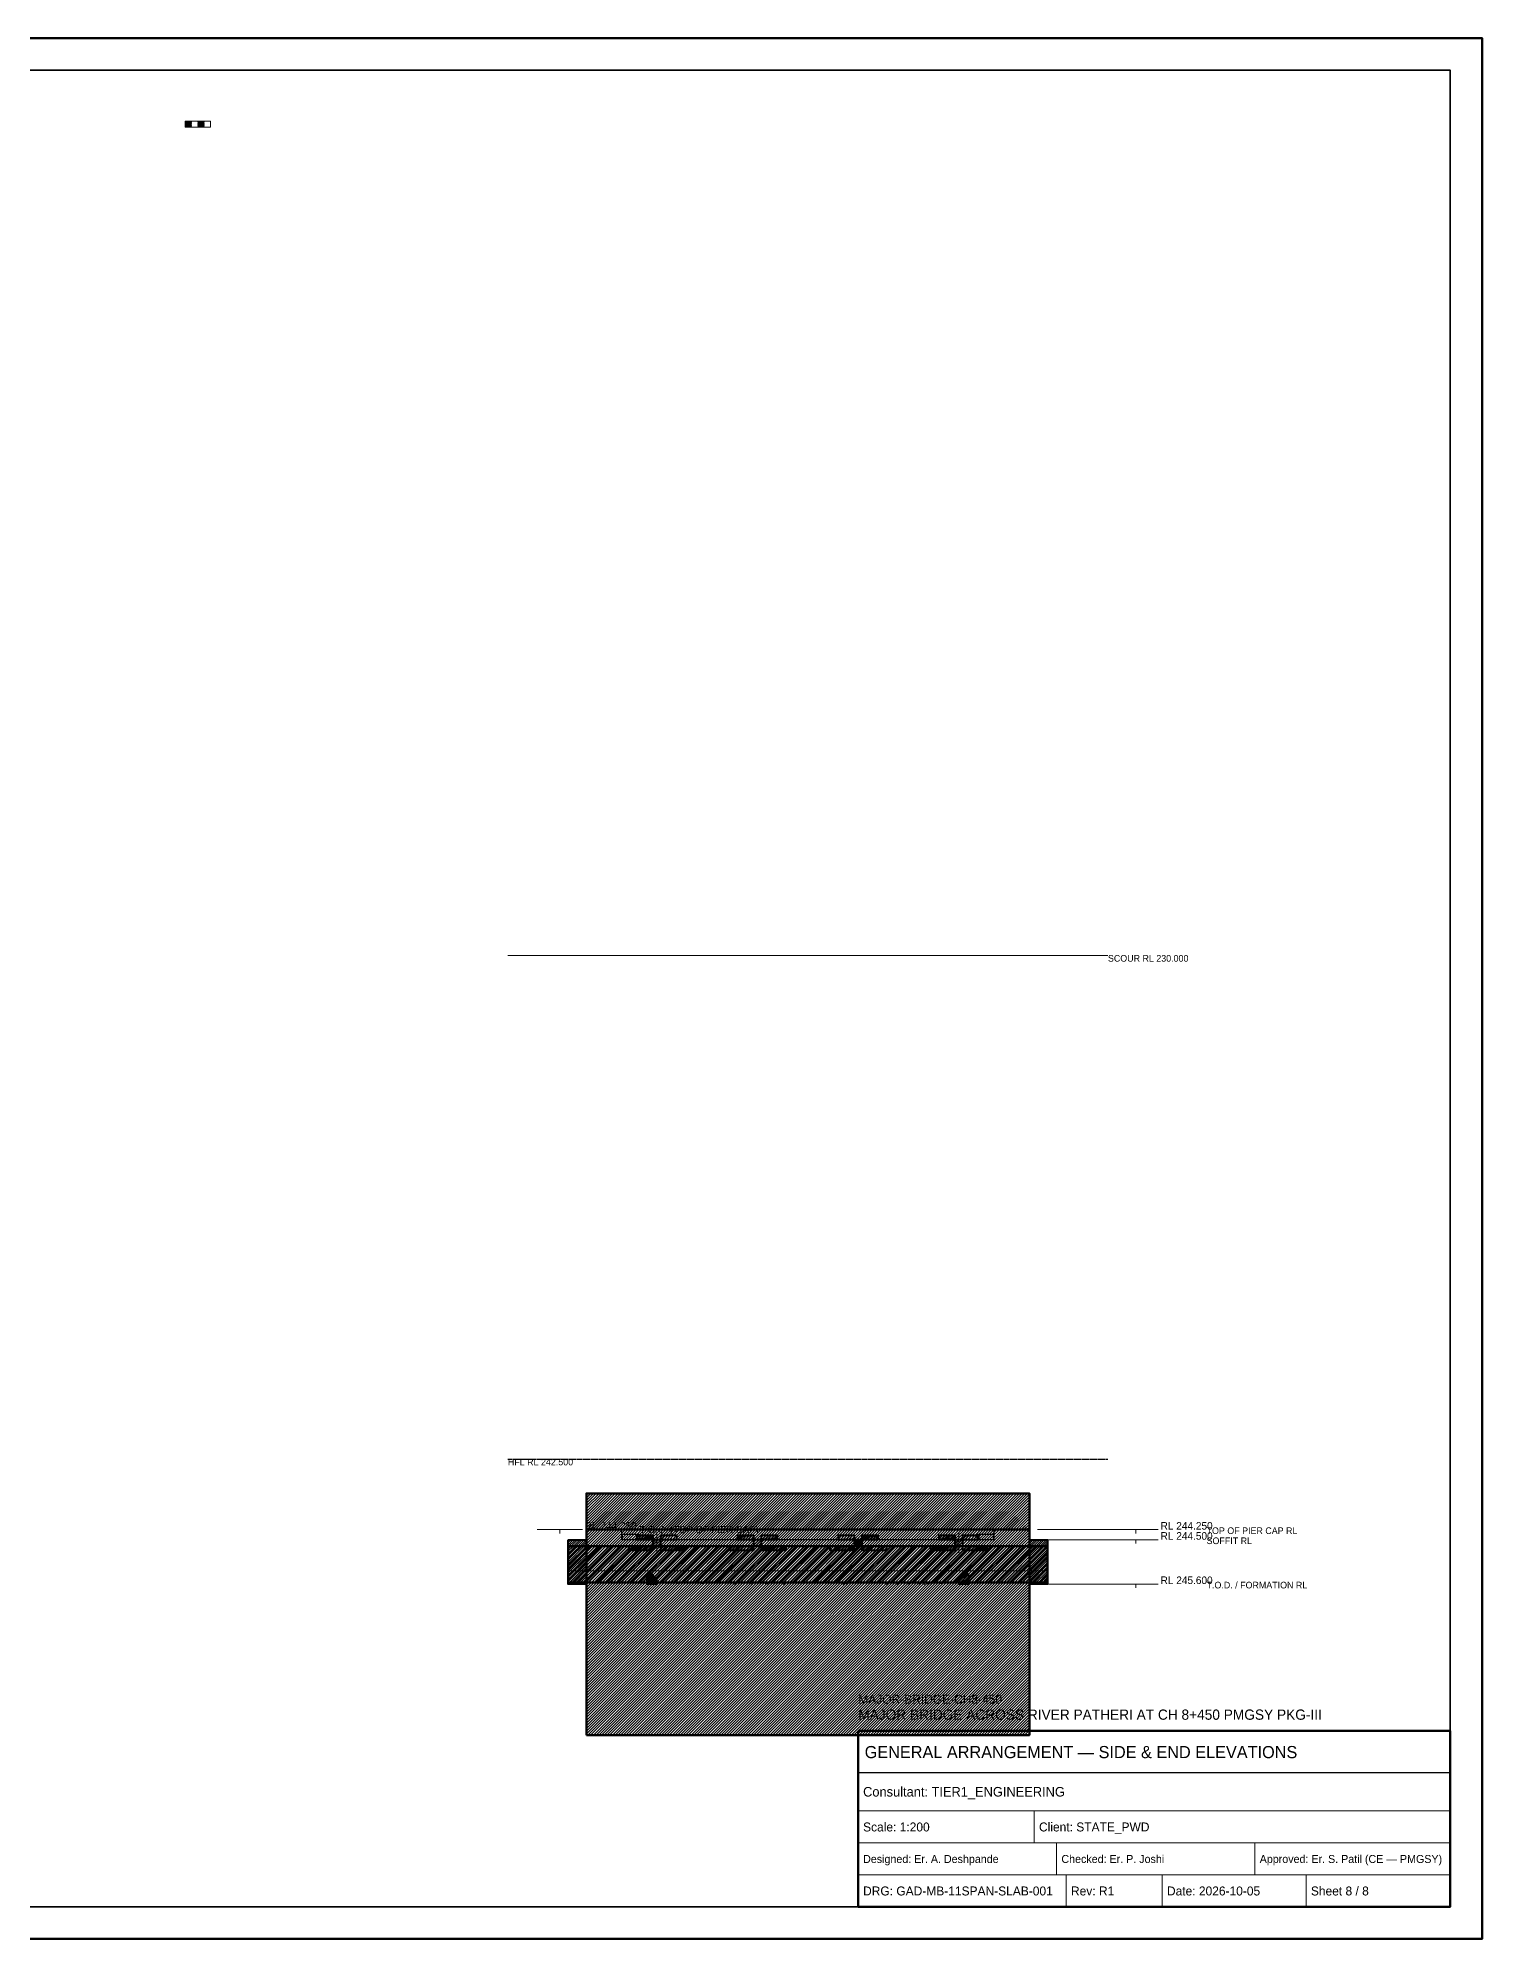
# Model space of a CAD drawing. Header units: metres. Extents: x -145 to 841, y -1 to 594.
# Drawn here: x 390 to 841, y 0 to 594 of the extents above; entities that cross this region are included whole.
import ezdxf

# ---------------------------------------------------------------- set-up
doc = ezdxf.new("R2010")
doc.units = ezdxf.units.M
doc.linetypes.add('DASHED', pattern=[0.5, 0.375, -0.125])
doc.linetypes.add('DASHED2', pattern=[0.25, 0.1875, -0.0625])
for name, color, linetype, lineweight in [('BORDER-INNER', 7, 'Continuous', 35), ('BORDER-OUTER', 7, 'Continuous', 70), ('CIVIL-HFL', 5, 'DASHED', 25), ('CIVIL-SCOUR', 1, 'DASHED2', 18), ('DIM-LEVEL', 3, 'Continuous', 18), ('DIM-LINEAR', 3, 'Continuous', 18), ('STRUC-HATCHING', 8, 'Continuous', 18), ('SUB-BEARING', 5, 'Continuous', 25), ('SUB-PIER', 2, 'Continuous', 35), ('SUPER-DECK', 2, 'Continuous', 50), ('SUPER-GIRDER', 1, 'Continuous', 35), ('SUPER-KERB', 7, 'Continuous', 25), ('SUPER-PARAPET', 2, 'Continuous', 35), ('SUPER-WEARING', 8, 'Continuous', 25), ('SYM-SCALE', 7, 'Continuous', 13), ('TEXT-HEADER', 7, 'Continuous', 25), ('TEXT-LEVEL', 5, 'Continuous', 18), ('TEXT-TITLE', 7, 'Continuous', 25), ('TITLEBLK-BOX', 7, 'Continuous', 50), ('TITLEBLK-TEXT', 7, 'Continuous', 18)]:
    doc.layers.add(name, color=color, linetype=linetype, lineweight=lineweight)

msp = doc.modelspace()

# ---------------------------------------------------------------- hatches: boundary and pattern name
at = {"layer": 'STRUC-HATCHING'}
h = msp.add_hatch(dxfattribs=at)
h.set_pattern_fill('ANSI31', scale=0.1888554)
h.paths.add_polyline_path([(561, 139.25), (699.5, 139.25), (699.5, 127.92), (561, 127.92)])
h = msp.add_hatch(dxfattribs=at)
h.set_pattern_fill('ANSI31', scale=0.1888554)
h.paths.add_polyline_path([(561, 63.71), (699.5, 63.71), (699.5, 139.25), (561, 139.25)])
h = msp.add_hatch(dxfattribs=at)
h.set_pattern_fill('ANSI31', scale=0.1510843)
h.paths.add_polyline_path([(555.34, 124.77), (561, 124.77), (561, 110.92), (555.34, 110.92)])
h = msp.add_hatch(dxfattribs=at)
h.set_pattern_fill('ANSI31', scale=0.2014458)
h.paths.add_polyline_path([(574.22, 122.76), (591.85, 122.76), (591.85, 121.4), (584.3, 121.4), (584.3, 126.13), (589.21, 126.13), (589.21, 124.77), (576.87, 124.77), (576.87, 126.13), (581.78, 126.13), (581.78, 121.4), (574.22, 121.4)])
h = msp.add_hatch(dxfattribs=at)
h.set_pattern_fill('ANSI31', scale=0.2014458)
h.paths.add_polyline_path([(605.7, 122.76), (623.33, 122.76), (623.33, 121.4), (615.77, 121.4), (615.77, 126.13), (620.68, 126.13), (620.68, 124.77), (608.34, 124.77), (608.34, 126.13), (613.25, 126.13), (613.25, 121.4), (605.7, 121.4)])
h = msp.add_hatch(dxfattribs=at)
h.set_pattern_fill('ANSI31', scale=0.2014458)
h.paths.add_polyline_path([(637.17, 122.76), (654.8, 122.76), (654.8, 121.4), (647.25, 121.4), (647.25, 126.13), (652.16, 126.13), (652.16, 124.77), (639.82, 124.77), (639.82, 126.13), (644.73, 126.13), (644.73, 121.4), (637.17, 121.4)])
h = msp.add_hatch(dxfattribs=at)
h.set_pattern_fill('ANSI31', scale=0.2014458)
h.paths.add_polyline_path([(668.65, 122.76), (686.28, 122.76), (686.28, 121.4), (678.72, 121.4), (678.72, 126.13), (683.63, 126.13), (683.63, 124.77), (671.29, 124.77), (671.29, 126.13), (676.2, 126.13), (676.2, 121.4), (668.65, 121.4)])
h = msp.add_hatch(dxfattribs=at)
h.set_pattern_fill('ANSI31', scale=0.1510843)
h.paths.add_polyline_path([(699.5, 124.77), (705.16, 124.77), (705.16, 110.92), (699.5, 110.92)])
h = msp.add_hatch(dxfattribs=at)
h.set_pattern_fill('ANSI31', scale=0.251807)
h.paths.add_polyline_path([(555.34, 122.76), (705.16, 122.76), (705.16, 111.43), (555.34, 111.43)])
h = msp.add_hatch(dxfattribs=at)
h.set_pattern_fill('ANSI31', scale=0.176265)
h.paths.add_polyline_path([(583.04, 110.92), (579.89, 110.92), (579.89, 113.69), (580.83, 114.8), (583.04, 112.58)])
h = msp.add_hatch(dxfattribs=at)
h.set_pattern_fill('ANSI31', scale=0.176265)
h.paths.add_polyline_path([(677.46, 110.92), (680.61, 110.92), (680.61, 113.69), (679.67, 114.8), (677.46, 112.58)])
at = {"layer": 'SUPER-WEARING'}
h = msp.add_hatch(dxfattribs=at)
h.set_pattern_fill('AR-SAND', scale=0.0503614)
h.paths.add_polyline_path([(583.04, 111.43), (677.46, 111.43), (677.46, 110.92), (583.04, 110.92)])
at = {"layer": 'SYM-SCALE'}
h = msp.add_hatch(dxfattribs=at)
h.set_pattern_fill('SOLID')
h.paths.add_polyline_path([(435.5, 566.15), (437.5, 566.15), (437.5, 568.04), (435.5, 568.04)])
h = msp.add_hatch(dxfattribs=at)
h.set_pattern_fill('SOLID')
h.paths.add_polyline_path([(439.5, 566.15), (441.5, 566.15), (441.5, 568.04), (439.5, 568.04)])

# ---------------------------------------------------------------- linework, layer by layer
at = {"layer": 'BORDER-INNER'}
msp.add_lwpolyline([(10, 10), (831, 10), (831, 584), (10, 584), (10, 10)], dxfattribs=at)
at = {"layer": 'BORDER-OUTER'}
msp.add_lwpolyline([(0, 0), (841, 0), (841, 594), (0, 594), (0, 0)], dxfattribs=at)
at = {"layer": 'CIVIL-HFL', "color": 5, "linetype": 'DASHED'}
msp.add_line((536.45, 149.95), (724.05, 149.95), dxfattribs=at)
at = {"layer": 'CIVIL-SCOUR', "color": 1, "linetype": 'DASHED2'}
msp.add_line((536.45, 307.33), (724.05, 307.33), dxfattribs=at)
at = {"layer": 'DIM-LEVEL'}
for p, q in [((545.63, 127.92), (559.76, 127.92)), ((552.69, 127.92), (552.69, 126.74)), ((725.67, 127.92), (739.8, 127.92)), ((725.67, 124.77), (739.8, 124.77)), ((732.74, 127.92), (732.74, 126.74)), ((732.74, 124.77), (732.74, 123.59)), ((725.67, 110.92), (739.8, 110.92)), ((732.74, 110.92), (732.74, 109.74))]:
    msp.add_line(p, q, dxfattribs=at)
at = {"layer": 'DIM-LEVEL', "color": 5}
for p, q in [((732.74, 127.92), (702.02, 127.92)), ((732.74, 124.77), (702.02, 124.77)), ((732.74, 110.92), (702.02, 110.92))]:
    msp.add_line(p, q, dxfattribs=at)
at = {"layer": 'DIM-LINEAR'}
for p, q in [((583.04, 122.78), (583.04, 126.77)), ((583.04, 120.62), (583.04, 124.77)), ((583.04, 124.77), (677.46, 124.77)), ((677.46, 122.78), (677.46, 126.77)), ((677.46, 120.62), (677.46, 124.77)), ((555.34, 113.08), (555.34, 117.07)), ((555.34, 110.92), (555.34, 115.08)), ((555.34, 115.08), (705.16, 115.08)), ((705.16, 113.08), (705.16, 117.07)), ((705.16, 110.92), (705.16, 115.08))]:
    msp.add_line(p, q, dxfattribs=at)
at = {"layer": 'SUB-BEARING', "lineweight": 30}
for points in [[(572.33, 126.5), (577.37, 126.5), (577.37, 124.77), (572.33, 124.77), (572.33, 126.5)], [(683.13, 126.5), (688.17, 126.5), (688.17, 124.77), (683.13, 124.77), (683.13, 126.5)]]:
    msp.add_lwpolyline(points, dxfattribs=at)
at = {"layer": 'SUB-PIER', "lineweight": 50}
for points in [[(561, 139.25), (699.5, 139.25), (699.5, 127.92), (561, 127.92), (561, 139.25)], [(561, 63.71), (699.5, 63.71), (699.5, 139.25), (561, 139.25), (561, 63.71)]]:
    msp.add_lwpolyline(points, dxfattribs=at)
at = {"layer": 'SUB-PIER', "lineweight": 30}
msp.add_lwpolyline([(572.08, 127.92), (688.42, 127.92), (688.42, 124.77), (572.08, 124.77), (572.08, 127.92)], dxfattribs=at)
at = {"layer": 'SUPER-DECK', "lineweight": 50}
msp.add_lwpolyline([(555.34, 122.76), (705.16, 122.76), (705.16, 111.43), (555.34, 111.43), (555.34, 122.76)], dxfattribs=at)
at = {"layer": 'SUPER-GIRDER', "lineweight": 40}
for points in [[(574.22, 122.76), (591.85, 122.76), (591.85, 121.4), (584.3, 121.4), (584.3, 126.13), (589.21, 126.13), (589.21, 124.77), (576.87, 124.77), (576.87, 126.13), (581.78, 126.13), (581.78, 121.4), (574.22, 121.4), (574.22, 122.76)], [(605.7, 122.76), (623.33, 122.76), (623.33, 121.4), (615.77, 121.4), (615.77, 126.13), (620.68, 126.13), (620.68, 124.77), (608.34, 124.77), (608.34, 126.13), (613.25, 126.13), (613.25, 121.4), (605.7, 121.4), (605.7, 122.76)], [(637.17, 122.76), (654.8, 122.76), (654.8, 121.4), (647.25, 121.4), (647.25, 126.13), (652.16, 126.13), (652.16, 124.77), (639.82, 124.77), (639.82, 126.13), (644.73, 126.13), (644.73, 121.4), (637.17, 121.4), (637.17, 122.76)], [(668.65, 122.76), (686.28, 122.76), (686.28, 121.4), (678.72, 121.4), (678.72, 126.13), (683.63, 126.13), (683.63, 124.77), (671.29, 124.77), (671.29, 126.13), (676.2, 126.13), (676.2, 121.4), (668.65, 121.4), (668.65, 122.76)]]:
    msp.add_lwpolyline(points, dxfattribs=at)
at = {"layer": 'SUPER-KERB', "lineweight": 35}
for points in [[(583.04, 110.92), (579.89, 110.92), (579.89, 113.69), (580.83, 114.8), (583.04, 112.58), (583.04, 110.92)], [(677.46, 110.92), (680.61, 110.92), (680.61, 113.69), (679.67, 114.8), (677.46, 112.58), (677.46, 110.92)]]:
    msp.add_lwpolyline(points, dxfattribs=at)
at = {"layer": 'SUPER-PARAPET', "lineweight": 40}
for points in [[(555.34, 124.77), (561, 124.77), (561, 110.92), (555.34, 110.92), (555.34, 124.77)], [(699.5, 124.77), (705.16, 124.77), (705.16, 110.92), (699.5, 110.92), (699.5, 124.77)]]:
    msp.add_lwpolyline(points, dxfattribs=at)
at = {"layer": 'SYM-SCALE'}
msp.add_lwpolyline([(435.5, 566.15), (443.5, 566.15), (443.5, 568.04), (435.5, 568.04), (435.5, 566.15)], dxfattribs=at)
at = {"layer": 'TITLEBLK-BOX', "lineweight": 50}
msp.add_lwpolyline([(646, 10), (831, 10), (831, 65), (646, 65), (646, 10)], dxfattribs=at)
at = {"layer": 'TITLEBLK-BOX', "lineweight": 30}
msp.add_lwpolyline([(646, 52), (831, 52), (831, 65), (646, 65), (646, 52)], dxfattribs=at)
at = {"layer": 'TITLEBLK-BOX', "lineweight": 18}
for points in [[(646, 40), (831, 40), (831, 52), (646, 52), (646, 40)], [(646, 30), (701, 30), (701, 40), (646, 40), (646, 30)], [(701, 30), (831, 30), (831, 40), (701, 40), (701, 30)], [(646, 20), (708, 20), (708, 30), (646, 30), (646, 20)], [(708, 20), (770, 20), (770, 30), (708, 30), (708, 20)], [(770, 20), (831, 20), (831, 30), (770, 30), (770, 20)], [(646, 10), (711, 10), (711, 20), (646, 20), (646, 10)], [(711, 10), (741, 10), (741, 20), (711, 20), (711, 10)], [(741, 10), (786, 10), (786, 20), (741, 20), (741, 10)], [(786, 10), (831, 10), (831, 20), (786, 20), (786, 10)]]:
    msp.add_lwpolyline(points, dxfattribs=at)

# ---------------------------------------------------------------- texts
at = {"layer": 'CIVIL-HFL', "color": 5}
msp.add_text('HFL RL 242.500', height=2.0774, dxfattribs=at).set_placement((536.45, 148.01))
at = {"layer": 'CIVIL-SCOUR', "color": 1}
msp.add_text('SCOUR RL 230.000', height=2.0774, dxfattribs=at).set_placement((724.05, 305.39))
at = {"layer": 'TEXT-HEADER'}
msp.add_text('T.O.C. (TOP OF PIER CAP)', height=2.2159, dxfattribs=at).set_placement((577.62, 126.81))
at = {"layer": 'TEXT-LEVEL'}
for s, height, p in [('RL 244.250', 2.354, (560.46, 127.92)), ('RL 244.250', 2.354, (740.51, 127.92)), ('RL 244.500', 2.354, (740.51, 124.77)), ('TOP OF PIER CAP RL', 2.0774, (754.89, 126.53)), ('SOFFIT RL', 2.077, (754.89, 123.39)), ('RL 245.600', 2.354, (740.51, 110.92)), ('T.O.D. / FORMATION RL', 2.0774, (754.89, 109.54))]:
    msp.add_text(s, height=height, dxfattribs=at).set_placement(p)
at = {"layer": 'TEXT-TITLE'}
for s, height, p in [('MAJOR BRIDGE ACROSS RIVER PATHERI AT CH 8+450 PMGSY PKG-III', 3.2, (646, 68.5)), ('GENERAL ARRANGEMENT — SIDE & END ELEVATIONS', 3.8, (648, 56.5))]:
    msp.add_text(s, height=height, dxfattribs=at).set_placement(p)
at = {"layer": 'TITLEBLK-TEXT'}
for s, height, p in [('MAJOR-BRIDGE-CH8-450', 2.8, (646, 73.5)), ('Consultant: TIER1_ENGINEERING', 3, (647.5, 44.5)), ('Scale: 1:200', 2.8, (647.5, 33.6)), ('Client: STATE_PWD', 2.8, (702.5, 33.6)), ('Designed: Er. A. Deshpande', 2.5, (647.5, 23.75)), ('Checked: Er. P. Joshi', 2.5, (709.5, 23.75)), ('Approved: Er. S. Patil (CE — PMGSY)', 2.5, (771.5, 23.75)), ('DRG: GAD-MB-11SPAN-SLAB-001', 2.8, (647.5, 13.6)), ('Rev: R1', 2.8, (712.5, 13.6)), ('Date: 2026-10-05', 2.8, (742.5, 13.6)), ('Sheet 8 / 8', 2.8, (787.5, 13.6))]:
    msp.add_text(s, height=height, dxfattribs=at).set_placement(p)

doc.saveas('drawing.dxf')
